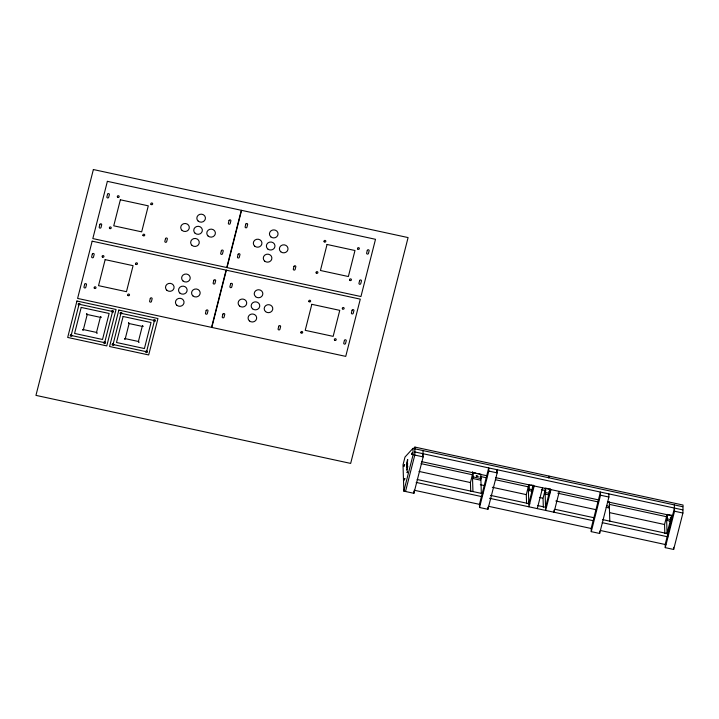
<?xml version="1.0" encoding="UTF-8"?>
<svg xmlns="http://www.w3.org/2000/svg" width="719" height="719" viewBox="0 0 719 719"><rect width="100%" height="100%" fill="white"/><g stroke="black" fill="none" stroke-linecap="round" stroke-linejoin="round"><path stroke-width="1.08" d="M548.507 477.713L548.849 476.041L414.917 447.092L414.782 455.064L405.525 491.49M548.795 477.767L549.127 476.104L683.05 505.053L682.915 513.033L673.649 549.46L665.273 547.644L665.174 544.49L674.44 508.063M422.961 450.57L423.167 456.88L413.901 493.306L403.844 491.131L413.11 454.705L412.913 448.395L682.717 506.724M422.52 455.864L423.06 453.725M421.01 463.629L472.446 474.747L470.433 482.548L470.711 491.517M480.885 474.136L480.634 480.175L472.814 478.486L473.066 472.446M479.537 507.497L488.803 471.071L488.704 467.916L479.438 504.343L479.537 507.497L487.913 509.304L497.18 472.877L497.081 469.723L496.532 471.871M526.578 503.597L526.29 494.627L528.276 486.817L528.905 506.796L534.199 485.981M532.581 491.401L528.672 490.556L528.923 484.516M533.309 485.217L531.781 491.931M528.807 503.642L533.399 485.595M537.282 508.612L542.575 487.797M549.343 495.031L545.433 494.187L545.685 488.138L549.595 488.983M545.559 507.263L550.062 489.576M550.35 488.902L548.822 495.616L550.43 489.279M550.952 489.603L545.667 510.418L545.038 490.439L543.052 498.249L543.33 507.219M559.337 491.419L554.043 512.234L553.972 510.131M591.261 531.647L600.518 495.22L600.419 492.066L591.162 528.492L591.261 531.647L599.637 533.453L608.903 497.036L608.804 493.881M607.411 501.485L609.37 501.907L609.505 506.392L609.11 507.947L606.18 507.317M670.836 521.293L666.926 520.448L667.178 514.409L672.067 515.46M666.98 533.84L671.609 515.622M671.843 515.164L670.315 521.886L671.932 515.541M665.273 547.644L674.539 511.218L674.341 504.909M412.913 448.395L405.004 457.032L403.017 464.842L403.844 491.131M413.479 448.647L414.917 447.092M532.923 487.922L532.024 488.066L532.941 488.605M549.676 491.544L548.777 491.697L549.702 492.227M671.178 517.815L670.279 517.959L671.195 518.498M414.683 451.909L682.816 509.879M413.11 454.705L423.167 456.88M488.803 471.071L497.18 472.877M600.518 495.22L608.903 497.036M674.539 511.218L682.915 513.033M474.046 472.653L475.996 473.075M477.955 473.497L479.915 473.92M530.883 484.939L532.842 485.361M421.46 461.607L487.123 475.807M495.876 477.695L598.747 499.939M607.501 501.835L672.076 515.793M480.103 476.409L486.673 477.82M495.427 479.717L529.355 487.051M541.389 489.657L545.766 490.601M557.809 493.207L598.298 501.961M609.245 504.325L667.25 516.862M473.21 476.922L481.029 478.611M529.067 489.001L531.997 489.63M545.829 492.623L549.738 493.468M606.575 505.754L609.505 506.392M667.322 518.884L671.231 519.729M419.024 471.43L470.46 482.557M480.31 484.687L484.687 485.631M492.344 487.284L526.272 494.618M539.412 497.458L542.692 498.168M555.823 501.008L596.321 509.762M609.451 512.602L664.167 524.43M417.155 479.51L482.826 493.701M490.484 495.355L529.885 503.875M537.542 505.529L546.296 507.425M555.05 509.322L594.451 517.833M602.468 519.567L667.78 533.687M416.166 482.422L481.829 496.622M489.486 498.276L593.454 520.754M602.216 522.65L667.879 536.841M414.18 490.232L479.843 504.423M488.596 506.32L591.476 528.555M600.23 530.451L665.893 544.651M673.586 547.357L673.649 549.46M666.747 514.588L666.926 520.448M667.061 533.534L666.531 516.709L664.545 524.511L664.832 533.489M609.344 506.571L609.802 521.149M599.574 531.35L599.637 533.453M545.245 488.327L545.433 494.187M528.492 484.705L528.672 490.556M487.85 507.201L487.913 509.304M480.795 476.553L481.326 493.378M472.599 471.646L472.814 478.486M472.419 474.747L472.949 491.571M413.838 491.203L413.901 493.306M403.979 466.209L404.339 464.807L403.979 466.209M404.411 479.879L404.797 478.53L404.411 479.879M406.397 464.627C406.675 468.761 409.255 451.119 406.397 464.627M406.666 467.269C406.873 470.271 408.752 457.437 406.666 467.269M406.747 469.786C406.954 472.796 408.832 459.962 406.747 469.786M407.152 472.626L407.511 471.224L407.152 472.626M411.78 454.417L412.14 453.006L411.78 454.417M93.371 169.54L35.95 395.378L350.665 463.413L408.086 237.576L93.371 169.54M76.942 301.018L67.685 337.445L106.78 345.902L116.047 309.476L76.942 301.018M92.158 241.18L77.607 298.421L211.53 327.37L226.081 270.128L92.158 241.18M107.374 181.341L92.823 238.573L226.746 267.531L241.296 210.29L107.374 181.341M79.072 304.227L71.136 335.449L104.65 342.693L112.595 311.471L79.072 304.227M84.662 284.302L83.997 286.899A0.935 0.872 -1.8 0 0 84.689 287.942A0.935 0.872 -1.8 0 0 85.813 287.294L86.478 284.688A0.935 0.872 -1.8 0 0 85.777 283.646A0.935 0.872 -1.8 0 0 84.662 284.302M92.329 254.113L91.672 256.719A0.935 0.872 -1.8 0 0 92.365 257.762A0.935 0.872 -1.8 0 0 93.488 257.114L94.144 254.508A0.935 0.872 -1.8 0 0 93.452 253.465A0.935 0.872 -1.8 0 0 92.329 254.113M99.869 224.454L99.213 227.06A0.935 0.872 -1.8 0 0 99.905 228.103A0.935 0.872 -1.8 0 0 101.028 227.447L101.685 224.849A0.935 0.872 -1.8 0 0 100.993 223.807A0.935 0.872 -1.8 0 0 99.869 224.454M107.544 194.274L106.888 196.88A0.935 0.872 -1.8 0 0 107.58 197.923A0.935 0.872 -1.8 0 0 108.704 197.267L109.36 194.669A0.935 0.872 -1.8 0 0 108.668 193.627A0.935 0.872 -1.8 0 0 107.544 194.274M72.071 335.422L71.954 335.854A0.935 0.872 -1.8 0 1 70.345 335.908A0.935 0.872 -1.8 0 1 71.109 334.578L72.071 335.422M80.007 304.2L78.632 304.991A0.935 0.872 -1.8 0 1 78.587 303.49A0.935 0.872 -1.8 0 1 80.007 304.2M81.211 307.435L74.587 333.454L102.52 339.485L109.135 313.466L81.211 307.435M87.224 314.5L83.386 329.59L96.508 332.421L100.345 317.331L87.224 314.5M105.145 259.631L98.53 285.65L126.463 291.689L133.078 265.671L105.145 259.631M120.361 199.792L113.746 225.811L141.679 231.851L148.294 205.832L120.361 199.792M103.833 342.289L103.725 342.72A0.935 0.872 -1.8 0 0 105.145 343.43A0.935 0.872 -1.8 0 0 105.1 341.929L103.833 342.289M118.842 310.078L109.576 346.504L148.68 354.952L157.937 318.535L118.842 310.078M120.972 313.286L113.036 344.509L146.55 351.753L154.486 320.53L120.972 313.286M113.962 344.473L113.854 344.913A0.935 0.872 -1.8 0 1 112.236 344.967A0.935 0.872 -1.8 0 1 113.009 343.637L113.962 344.473M121.906 313.25L120.531 314.05A0.935 0.872 -1.8 0 1 120.477 312.549A0.935 0.872 -1.8 0 1 121.906 313.25M123.102 316.486L116.487 342.505L144.42 348.544L151.035 322.525L123.102 316.486M129.114 323.55L125.277 338.64L138.407 341.48L142.245 326.39L129.114 323.55M150.298 298.484L149.633 301.09A0.935 0.872 -1.8 0 0 150.325 302.133A0.935 0.872 -1.8 0 0 151.448 301.486L152.113 298.879A0.935 0.872 -1.8 0 0 151.421 297.837A0.935 0.872 -1.8 0 0 150.298 298.484M165.514 238.645L164.849 241.251A0.935 0.872 -1.8 0 0 165.541 242.285A0.935 0.872 -1.8 0 0 166.664 241.638L167.329 239.041A0.935 0.872 -1.8 0 0 166.628 237.998A0.935 0.872 -1.8 0 0 165.514 238.645M145.723 351.339L145.615 351.78A0.935 0.872 -1.8 0 0 147.036 352.49A0.935 0.872 -1.8 0 0 146.991 350.989L145.723 351.339M206.155 310.563L205.49 313.169A0.935 0.872 -1.8 0 0 206.182 314.203A0.935 0.872 -1.8 0 0 207.306 313.556L207.971 310.959A0.935 0.872 -1.8 0 0 207.279 309.916A0.935 0.872 -1.8 0 0 206.155 310.563M213.831 280.383L213.166 282.98A0.935 0.872 -1.8 0 0 213.858 284.023A0.935 0.872 -1.8 0 0 214.981 283.376L215.646 280.778A0.935 0.872 -1.8 0 0 214.954 279.736A0.935 0.872 -1.8 0 0 213.831 280.383M221.371 250.724L220.706 253.322A0.935 0.872 -1.8 0 0 221.398 254.364A0.935 0.872 -1.8 0 0 222.522 253.717L223.187 251.111A0.935 0.872 -1.8 0 0 222.495 250.068A0.935 0.872 -1.8 0 0 221.371 250.724M229.046 220.544L228.381 223.142A0.935 0.872 -1.8 0 0 229.073 224.184A0.935 0.872 -1.8 0 0 230.197 223.537L230.862 220.931A0.935 0.872 -1.8 0 0 230.17 219.888A0.935 0.872 -1.8 0 0 229.046 220.544M226.368 270.191L211.808 327.433L345.74 356.381L360.291 299.149L226.368 270.191M241.584 210.352L227.024 267.594L360.947 296.543L375.507 239.301L241.584 210.352M222.917 314.185L222.252 316.791A0.935 0.872 -1.8 0 0 222.944 317.834A0.935 0.872 -1.8 0 0 224.067 317.178L224.732 314.58A0.935 0.872 -1.8 0 0 224.031 313.538A0.935 0.872 -1.8 0 0 222.917 314.185M230.583 284.005L229.927 286.611A0.935 0.872 -1.8 0 0 230.619 287.645A0.935 0.872 -1.8 0 0 231.743 286.998L232.399 284.4A0.935 0.872 -1.8 0 0 231.707 283.358A0.935 0.872 -1.8 0 0 230.583 284.005M238.133 254.346L237.468 256.944A0.935 0.872 -1.8 0 0 238.16 257.986A0.935 0.872 -1.8 0 0 239.283 257.339L239.948 254.742A0.935 0.872 -1.8 0 0 239.247 253.699A0.935 0.872 -1.8 0 0 238.133 254.346M245.799 224.166L245.143 226.764A0.935 0.872 -1.8 0 0 245.835 227.806A0.935 0.872 -1.8 0 0 246.959 227.159L247.615 224.553A0.935 0.872 -1.8 0 0 246.923 223.51A0.935 0.872 -1.8 0 0 245.799 224.166M278.774 326.264L278.109 328.862A0.935 0.872 -1.8 0 0 278.801 329.904A0.935 0.872 -1.8 0 0 279.925 329.257L280.59 326.66A0.935 0.872 -1.8 0 0 279.898 325.617A0.935 0.872 -1.8 0 0 278.774 326.264M293.99 266.425L293.325 269.023A0.935 0.872 -1.8 0 0 294.017 270.065A0.935 0.872 -1.8 0 0 295.141 269.418L295.806 266.812A0.935 0.872 -1.8 0 0 295.114 265.769A0.935 0.872 -1.8 0 0 293.99 266.425M311.83 304.317L305.216 330.336L333.149 336.366L339.763 310.356L311.83 304.317M327.046 244.469L320.431 270.488L348.364 276.527L354.979 250.509L327.046 244.469M344.41 340.455L343.745 343.053A0.935 0.872 -1.8 0 0 344.437 344.095A0.935 0.872 -1.8 0 0 345.56 343.448L346.225 340.842A0.935 0.872 -1.8 0 0 345.533 339.799A0.935 0.872 -1.8 0 0 344.41 340.455M352.085 310.275L351.42 312.873A0.935 0.872 -1.8 0 0 352.112 313.915A0.935 0.872 -1.8 0 0 353.236 313.268L353.901 310.662A0.935 0.872 -1.8 0 0 353.209 309.619A0.935 0.872 -1.8 0 0 352.085 310.275M359.626 280.608L358.961 283.214A0.935 0.872 -1.8 0 0 359.653 284.257A0.935 0.872 -1.8 0 0 360.776 283.601L361.441 281.003A0.935 0.872 -1.8 0 0 360.749 279.961A0.935 0.872 -1.8 0 0 359.626 280.608M367.301 250.428L366.636 253.034A0.935 0.872 -1.8 0 0 367.328 254.077A0.935 0.872 -1.8 0 0 368.452 253.421L369.117 250.823A0.935 0.872 -1.8 0 0 368.425 249.781A0.935 0.872 -1.8 0 0 367.301 250.428M86.693 313.835L87.107 314.194L86.693 313.835M82.658 329.706L83.071 330.066L82.658 329.706M100.66 316.854L101.073 317.214L100.66 316.854M96.625 332.726L97.038 333.086L96.625 332.726M128.584 322.894L129.007 323.253L128.584 322.894M124.549 338.757L124.971 339.125L124.549 338.757M142.551 325.905L142.973 326.273L142.551 325.905M138.515 341.777L138.938 342.145L138.515 341.777M476.275 475.852L477.973 476.382L476.275 475.852M154.27 321.375L153.578 320.332A0.935 0.872 -1.8 0 1 155.124 319.892L155.385 320.279A0.935 0.872 -1.8 0 1 154.27 321.375M112.38 312.316L111.688 311.273A0.935 0.872 -1.8 0 1 113.234 310.842L113.485 311.219A0.935 0.872 -1.8 0 1 112.38 312.316M270.793 236.83L269.625 235.068A4.305 4.008 -1.8 0 1 274.002 229.9A4.305 4.008 -1.8 0 1 277.705 235.473A4.305 4.008 -1.8 0 1 270.793 236.83M255.578 296.677L254.409 294.916A4.305 4.008 -1.8 0 1 258.786 289.748A4.305 4.008 -1.8 0 1 262.489 295.32A4.305 4.008 -1.8 0 1 255.578 296.677M182.069 230.422A4.305 4.008 -1.8 0 0 189.205 228.399A4.305 4.008 -1.8 0 0 183.785 223.663A4.305 4.008 -1.8 0 0 182.069 230.422M192.009 245.377A4.305 4.008 -1.8 0 0 199.154 243.355A4.305 4.008 -1.8 0 0 193.726 238.618A4.305 4.008 -1.8 0 0 192.009 245.377M195.101 233.235A4.305 4.008 -1.8 0 0 202.246 231.212A4.305 4.008 -1.8 0 0 196.817 226.476A4.305 4.008 -1.8 0 0 195.101 233.235M208.133 236.057A4.305 4.008 -1.8 0 0 215.278 234.034A4.305 4.008 -1.8 0 0 209.849 229.298A4.305 4.008 -1.8 0 0 208.133 236.057M198.183 221.093A4.305 4.008 -1.8 0 0 205.328 219.07A4.305 4.008 -1.8 0 0 199.9 214.334A4.305 4.008 -1.8 0 0 198.183 221.093M267.72 248.936A4.305 4.008 -1.8 0 0 274.865 246.914A4.305 4.008 -1.8 0 0 269.436 242.177A4.305 4.008 -1.8 0 0 267.72 248.936M280.752 251.758A4.305 4.008 -1.8 0 0 287.897 249.736A4.305 4.008 -1.8 0 0 282.468 244.99A4.305 4.008 -1.8 0 0 280.752 251.758M264.628 261.078A4.305 4.008 -1.8 0 0 271.773 259.056A4.305 4.008 -1.8 0 0 266.345 254.319A4.305 4.008 -1.8 0 0 264.628 261.078M254.679 246.123A4.305 4.008 -1.8 0 0 261.824 244.101A4.305 4.008 -1.8 0 0 256.404 239.355A4.305 4.008 -1.8 0 0 254.679 246.123M109.845 228.57A0.935 0.872 -1.8 0 0 111.22 227.779A0.935 0.872 -1.8 0 0 109.8 227.069A0.935 0.872 -1.8 0 0 109.845 228.57M117.79 197.348A0.935 0.872 -1.8 0 0 119.165 196.557A0.935 0.872 -1.8 0 0 117.745 195.847A0.935 0.872 -1.8 0 0 117.79 197.348M150.954 204.286A0.935 0.872 -1.8 0 0 152.572 204.241A0.935 0.872 -1.8 0 0 151.718 202.965A0.935 0.872 -1.8 0 0 150.954 204.286M143.018 235.508A0.935 0.872 -1.8 0 0 144.627 235.464A0.935 0.872 -1.8 0 0 143.782 234.187A0.935 0.872 -1.8 0 0 143.018 235.508M316.18 272.95A0.935 0.872 -1.8 0 0 317.798 272.896A0.935 0.872 -1.8 0 0 316.953 271.62A0.935 0.872 -1.8 0 0 316.18 272.95M349.695 280.194A0.935 0.872 -1.8 0 0 351.312 280.14A0.935 0.872 -1.8 0 0 350.468 278.864A0.935 0.872 -1.8 0 0 349.695 280.194M357.64 248.972A0.935 0.872 -1.8 0 0 359.248 248.918A0.935 0.872 -1.8 0 0 358.404 247.642A0.935 0.872 -1.8 0 0 357.64 248.972M324.125 241.728A0.935 0.872 -1.8 0 0 325.734 241.674A0.935 0.872 -1.8 0 0 324.889 240.398A0.935 0.872 -1.8 0 0 324.125 241.728M166.853 290.26A4.305 4.008 -1.8 0 0 173.989 288.238A4.305 4.008 -1.8 0 0 168.57 283.502A4.305 4.008 -1.8 0 0 166.853 290.26M176.793 305.224A4.305 4.008 -1.8 0 0 183.938 303.202A4.305 4.008 -1.8 0 0 178.519 298.457A4.305 4.008 -1.8 0 0 176.793 305.224M179.885 293.082A4.305 4.008 -1.8 0 0 187.03 291.06A4.305 4.008 -1.8 0 0 181.601 286.315A4.305 4.008 -1.8 0 0 179.885 293.082M192.917 295.895A4.305 4.008 -1.8 0 0 200.062 293.873A4.305 4.008 -1.8 0 0 194.633 289.137A4.305 4.008 -1.8 0 0 192.917 295.895M182.968 280.94A4.305 4.008 -1.8 0 0 190.113 278.918A4.305 4.008 -1.8 0 0 184.684 274.182A4.305 4.008 -1.8 0 0 182.968 280.94M252.504 308.775A4.305 4.008 -1.8 0 0 259.649 306.752A4.305 4.008 -1.8 0 0 254.22 302.016A4.305 4.008 -1.8 0 0 252.504 308.775M265.536 311.597A4.305 4.008 -1.8 0 0 272.681 309.574A4.305 4.008 -1.8 0 0 267.252 304.838A4.305 4.008 -1.8 0 0 265.536 311.597M249.412 320.917A4.305 4.008 -1.8 0 0 256.557 318.894A4.305 4.008 -1.8 0 0 251.129 314.158A4.305 4.008 -1.8 0 0 249.412 320.917M239.472 305.961A4.305 4.008 -1.8 0 0 246.608 303.939A4.305 4.008 -1.8 0 0 241.189 299.203A4.305 4.008 -1.8 0 0 239.472 305.961M94.279 288.103A0.935 0.872 -1.8 0 0 95.897 288.058A0.935 0.872 -1.8 0 0 95.052 286.782A0.935 0.872 -1.8 0 0 94.279 288.103M102.574 257.195A0.935 0.872 -1.8 0 0 103.949 256.395A0.935 0.872 -1.8 0 0 102.529 255.685A0.935 0.872 -1.8 0 0 102.574 257.195M135.738 264.134A0.935 0.872 -1.8 0 0 137.356 264.08A0.935 0.872 -1.8 0 0 136.502 262.803A0.935 0.872 -1.8 0 0 135.738 264.134M127.802 295.356A0.935 0.872 -1.8 0 0 129.411 295.302A0.935 0.872 -1.8 0 0 128.566 294.026A0.935 0.872 -1.8 0 0 127.802 295.356M300.964 332.789A0.935 0.872 -1.8 0 0 302.582 332.735A0.935 0.872 -1.8 0 0 301.737 331.459A0.935 0.872 -1.8 0 0 300.964 332.789M334.838 340.339A0.935 0.872 -1.8 0 0 336.213 339.548A0.935 0.872 -1.8 0 0 334.784 338.838A0.935 0.872 -1.8 0 0 334.838 340.339M342.424 308.811A0.935 0.872 -1.8 0 0 344.033 308.766A0.935 0.872 -1.8 0 0 343.188 307.489A0.935 0.872 -1.8 0 0 342.424 308.811M308.909 301.567A0.935 0.872 -1.8 0 0 310.518 301.513A0.935 0.872 -1.8 0 0 309.673 300.236A0.935 0.872 -1.8 0 0 308.909 301.567"/></g></svg>
